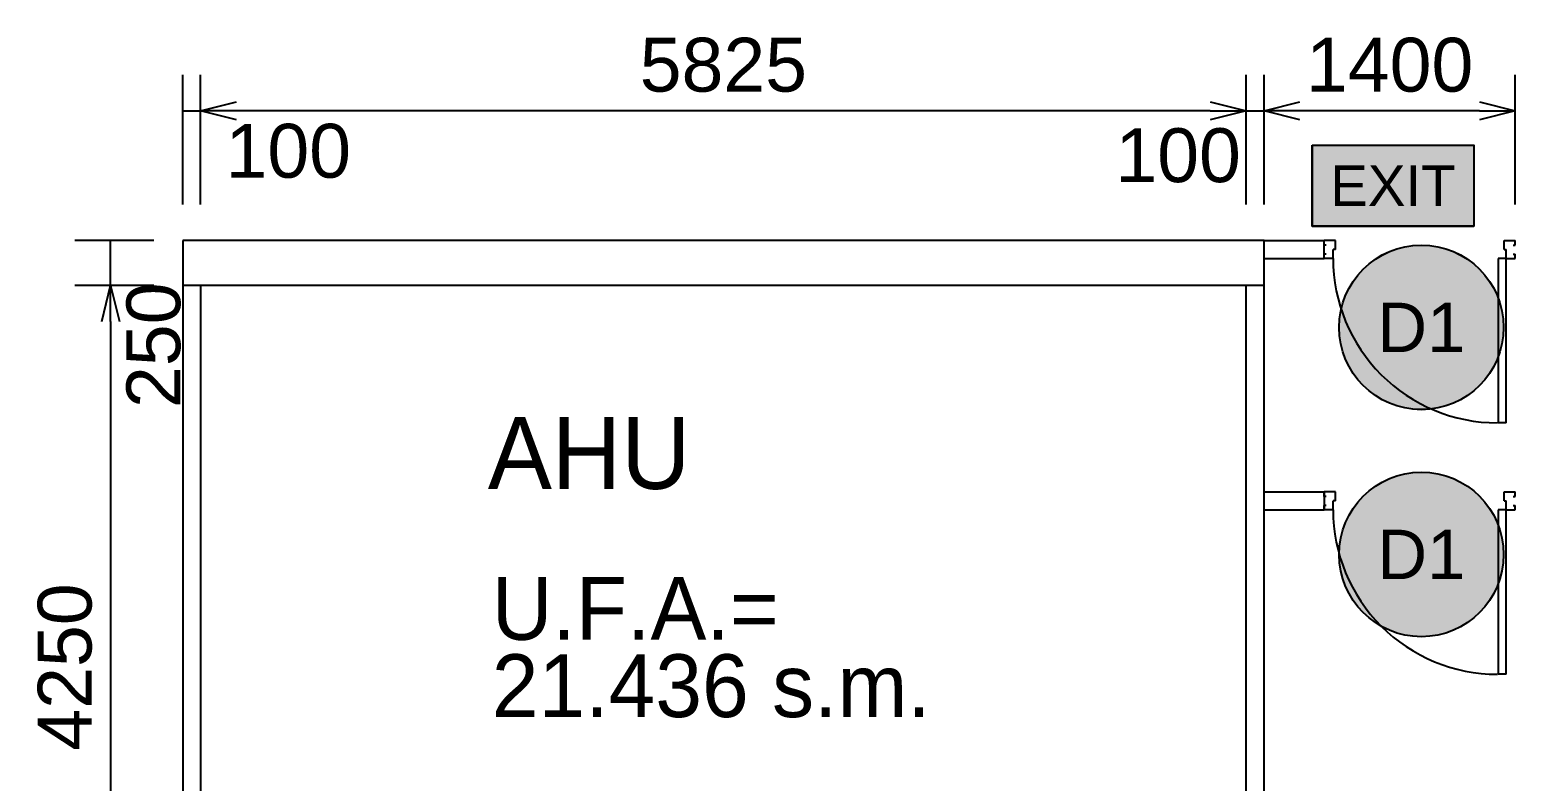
# Model space of a CAD drawing. Header units: millimetres. Extents: x 451 to 50135, y 300 to 56041.
# Drawn here: x 13394 to 21671, y 36399 to 40584 of the extents above; entities that cross this region are included whole.
import ezdxf
from ezdxf.enums import TextEntityAlignment as Align

# ---------------------------------------------------------------- set-up
doc = ezdxf.new("R2010")
doc.units = ezdxf.units.MM
doc.layers.get('0').update_dxf_attribs({"color": 8})
doc.layers.get('Defpoints').update_dxf_attribs({"color": 8})
for name, color, linetype in [('DLN030', 8, 'Continuous'), ('DLN041_1', 8, 'Continuous'), ('DLN041__', 8, 'Continuous'), ('DLN220__', 8, 'Continuous'), ('DLN280__', 8, 'Continuous'), ('DLN325-1', 8, 'Continuous'), ('DLN325__', 8, 'Continuous'), ('DLN580__', 8, 'Continuous'), ('FITDOOR', 8, 'Continuous'), ('FS-10', 8, 'Continuous'), ('MARK', 8, 'Continuous')]:
    doc.layers.add(name, color=color, linetype=linetype)
doc.styles.add('ROMANS', font='swissl.ttf')
doc.styles.add('SWIS721LT450', font='swissl.ttf')
doc.styles.add('SWIS721LT750', font='swissl.ttf')
doc.dimstyles.new('INTDIM', dxfattribs={"dimscale": 200, "dimtxt": 2.25, "dimasz": 1.5, "dimexe": 1, "dimexo": 0, "dimgap": 1, "dimtad": 1, "dimdec": 0, "dimrnd": 1, "dimzin": 1, "dimdsep": 46, "dimtxsty": 'SWIS721LT450', "dimcen": 1, "dimclrd": 256, "dimclre": 256, "dimclrt": 256, "dimaunit": 1, "dimadec": 3, "dimazin": 0, "dimtfac": 1, "dimtdec": 0, "dimtix": 1, "dimtmove": 2, "dimatfit": 0, "dimfxl": 1, "dimtolj": 1, "dimtzin": 0, "dimarcsym": 0})

# ---------------------------------------------------------------- blocks, each defined once
blk = doc.blocks.new('FSEX-V01')
at = {"layer": 'DLN580__'}
for p, q in [((0, 300), (0, 0)), ((0, 300), (600, 300)), ((600, 300), (600, 0)), ((0, 0), (600, 0))]:
    blk.add_line(p, q, dxfattribs=at)
at = {"layer": 'DLN580__', "style": 'ROMANS'}
blk.add_text('EXIT', height=150, dxfattribs=at).set_placement((300, 150), align=Align.MIDDLE)
blk = doc.blocks.new('DIMARR')
for p, q in [((-1, 0.25), (0, 0)), ((-1, 0), (0, 0)), ((0, 0), (-1, -0.25))]:
    blk.add_line(p, q)
blk = doc.blocks.new('*D38')
at = {"layer": 'Defpoints', "color": 0, "transparency": 16777216}
for p in [(20271.5, 40132.8), (20271.5, 39409.8), (21671.5, 39409.8)]:
    blk.add_point(p, dxfattribs=at)
at = {"layer": 'DLN030', "lineweight": -2, "transparency": 16777216}
for p, q in [((20271.5, 39609.8), (20271.5, 40332.8)), ((21671.5, 39609.8), (21671.5, 40332.8)), ((21471.5, 40132.8), (20471.5, 40132.8))]:
    blk.add_line(p, q, dxfattribs=at)
at = {"layer": 'DLN030', "lineweight": -2, "transparency": 16777216, "xscale": 200, "yscale": 200, "zscale": 200, "rotation": 180}
blk.add_blockref('DIMARR', (20271.5, 40132.8), dxfattribs=at)
at = {"layer": 'DLN030', "lineweight": -2, "transparency": 16777216, "xscale": 200, "yscale": 200, "zscale": 200}
blk.add_blockref('DIMARR', (21671.5, 40132.8), dxfattribs=at)
at = {"layer": 'DLN030', "transparency": 16777216, "insert": (20971.5, 40387), "char_height": 300, "attachment_point": 5, "style": 'SWIS721LT450'}
blk.add_mtext('\\A1;1400', dxfattribs=at)
blk = doc.blocks.new('*D66')
at = {"layer": 'Defpoints', "color": 0, "transparency": 16777216}
for p in [(14346.5, 40132.8), (14346.5, 39409.8), (20171.5, 39409.8)]:
    blk.add_point(p, dxfattribs=at)
at = {"layer": 'DLN030', "lineweight": -2, "transparency": 16777216}
for p, q in [((14346.5, 39609.8), (14346.5, 40332.8)), ((20171.5, 39609.8), (20171.5, 40332.8)), ((19971.5, 40132.8), (14546.5, 40132.8))]:
    blk.add_line(p, q, dxfattribs=at)
at = {"layer": 'DLN030', "lineweight": -2, "transparency": 16777216, "xscale": 200, "yscale": 200, "zscale": 200, "rotation": 180}
blk.add_blockref('DIMARR', (14346.5, 40132.8), dxfattribs=at)
at = {"layer": 'DLN030', "lineweight": -2, "transparency": 16777216, "xscale": 200, "yscale": 200, "zscale": 200}
blk.add_blockref('DIMARR', (20171.5, 40132.8), dxfattribs=at)
at = {"layer": 'DLN030', "transparency": 16777216, "insert": (17259, 40387), "char_height": 300, "attachment_point": 5, "style": 'SWIS721LT450'}
blk.add_mtext('\\A1;5825', dxfattribs=at)
blk = doc.blocks.new('*D67')
at = {"layer": 'Defpoints', "color": 0, "transparency": 16777216}
for p in [(14346.5, 40132.8), (14246.5, 39409.8), (14346.5, 39409.8)]:
    blk.add_point(p, dxfattribs=at)
at = {"layer": 'DLN030', "lineweight": -2, "transparency": 16777216}
for p, q in [((14246.5, 39609.8), (14246.5, 40332.8)), ((14346.5, 39609.8), (14346.5, 40332.8)), ((14246.5, 40132.8), (14346.5, 40132.8))]:
    blk.add_line(p, q, dxfattribs=at)
at = {"layer": 'DLN030', "transparency": 16777216, "insert": (14834.8, 39907.6), "char_height": 300, "attachment_point": 5, "style": 'SWIS721LT450'}
blk.add_mtext('\\A1;100', dxfattribs=at)
blk = doc.blocks.new('*D68')
at = {"layer": 'Defpoints', "color": 0, "transparency": 16777216}
for p in [(20271.5, 40132.8), (20171.5, 39409.8), (20271.5, 39409.8)]:
    blk.add_point(p, dxfattribs=at)
at = {"layer": 'DLN030', "lineweight": -2, "transparency": 16777216}
for p, q in [((20171.5, 39609.8), (20171.5, 40332.8)), ((20271.5, 39609.8), (20271.5, 40332.8)), ((20171.5, 40132.8), (20271.5, 40132.8))]:
    blk.add_line(p, q, dxfattribs=at)
at = {"layer": 'DLN030', "transparency": 16777216, "insert": (19792.9, 39883), "char_height": 300, "attachment_point": 5, "style": 'SWIS721LT450'}
blk.add_mtext('\\A1;100', dxfattribs=at)
blk = doc.blocks.new('DRNO')
at = {"layer": 'MARK'}
blk.add_circle((0, 0), 1, dxfattribs=at)
at = {"layer": 'MARK', "style": 'ROMANS'}
blk.add_attdef('DRNO', text='', height=0.6, dxfattribs=at).set_placement((0, 0), align=Align.MIDDLE)
blk = doc.blocks.new('DR1CL2')
at = {"layer": 'FITDOOR'}
for p, q in [((50, 0), (0, 0)), ((0, 0), (0, -25)), ((50, 0), (50, -50)), ((12, -25), (0, -25)), ((0, -75), (0, -100)), ((12, -75), (0, -75)), ((62.5, -50), (50, -50)), ((62.5, -50), (62.5, -100)), ((62.5, -100), (0, -100))]:
    blk.add_line(p, q, dxfattribs=at)
blk = doc.blocks.new('DR1CM')
at = {"layer": 'FITDOOR'}
blk.add_arc((0, 0), 1, 0, 90, dxfattribs=at)
blk = doc.blocks.new('DR1CD')
at = {"layer": 'FITDOOR'}
for p, q in [((0, 1), (45, 1)), ((0, 1), (0, 0)), ((45, 0), (45, 1)), ((0, 0), (45, 0))]:
    blk.add_line(p, q, dxfattribs=at)
blk = doc.blocks.new('DR1CR2')
at = {"layer": 'FITDOOR'}
for p, q in [((-50, 0), (-50, -50)), ((-50, 0), (0, 0)), ((0, 0), (0, -25)), ((-62.5, -50), (-50, -50)), ((-62.5, -50), (-62.5, -100)), ((-12, -25), (0, -25)), ((-12, -75), (0, -75)), ((0, -75), (0, -100)), ((-62.5, -100), (0, -100))]:
    blk.add_line(p, q, dxfattribs=at)
blk = doc.blocks.new('*D122')
at = {"layer": 'Defpoints', "color": 0, "transparency": 16777216}
for p in [(14286.5, 39159.8), (13845.1, 34909.8), (14286.5, 34909.8)]:
    blk.add_point(p, dxfattribs=at)
at = {"layer": 'DLN030', "lineweight": -2, "transparency": 16777216}
for p, q in [((14086.5, 39159.8), (13645.1, 39159.8)), ((13845.1, 38959.8), (13845.1, 35109.8)), ((14086.5, 34909.8), (13645.1, 34909.8))]:
    blk.add_line(p, q, dxfattribs=at)
at = {"layer": 'DLN030', "lineweight": -2, "transparency": 16777216, "xscale": 200, "yscale": 200, "zscale": 200}
for p, rotation in [((13845.1, 39159.8), 90), ((13845.1, 34909.8), 270)]:
    blk.add_blockref('DIMARR', p, dxfattribs=dict(at, rotation=rotation))
at = {"layer": 'DLN030', "transparency": 16777216, "insert": (13590.9, 37034.8), "char_height": 300, "attachment_point": 5, "rotation": 90, "style": 'SWIS721LT450'}
blk.add_mtext('\\A1;4250', dxfattribs=at)
blk = doc.blocks.new('*D123')
at = {"layer": 'Defpoints', "color": 0, "transparency": 16777216}
for p in [(13845.1, 39409.8), (14286.5, 39409.8), (14286.5, 39159.8)]:
    blk.add_point(p, dxfattribs=at)
at = {"layer": 'DLN030', "lineweight": -2, "transparency": 16777216}
for p, q in [((14086.5, 39409.8), (13645.1, 39409.8)), ((13845.1, 39159.8), (13845.1, 39409.8)), ((14086.5, 39159.8), (13645.1, 39159.8))]:
    blk.add_line(p, q, dxfattribs=at)
at = {"layer": 'DLN030', "transparency": 16777216, "insert": (14085, 38826.8), "char_height": 300, "attachment_point": 5, "rotation": 90, "style": 'SWIS721LT450'}
blk.add_mtext('\\A1;250', dxfattribs=at)

msp = doc.modelspace()

# ---------------------------------------------------------------- hatches: boundary and pattern name
at = {"layer": 'FS-10'}
msp.add_hatch(color=256, dxfattribs=at).paths.add_polyline_path([(20539.7, 39940.5), (21439.7, 39940.5), (21439.7, 39490.5), (20539.7, 39490.5)])
h = msp.add_hatch(color=256, dxfattribs=at)
edge = h.paths.add_edge_path()
edge.add_arc((21148.2, 38926.4), 458.3, 0, 360)
h = msp.add_hatch(color=256, dxfattribs=at)
edge = h.paths.add_edge_path()
edge.add_arc((21148.2, 37662), 458.3, 0, 360)

# ---------------------------------------------------------------- linework, layer by layer
at = {"layer": 'DLN220__'}
for p, q in [((20271.5, 39409.8), (20606.5, 39409.8)), ((20606.5, 39309.8), (20606.5, 39409.8)), ((20271.5, 39309.8), (20606.5, 39309.8)), ((14246.5, 39159.8), (14246.5, 34809.8)), ((14346.5, 39159.8), (14346.5, 34909.8)), ((20171.5, 35734.8), (20171.5, 39159.8)), ((20271.5, 35734.8), (20271.5, 39159.8)), ((20271.5, 38009.8), (20271.5, 38109.8)), ((20271.5, 38109.8), (20271.5, 38109.8)), ((20271.5, 38009.8), (20271.5, 38009.8)), ((20271.5, 38009.8), (20606.5, 38009.8)), ((20606.5, 38009.8), (20606.5, 37909.8)), ((20271.5, 37909.8), (20606.5, 37909.8))]:
    msp.add_line(p, q, dxfattribs=at)
at = {"layer": 'DLN280__'}
for p, q in [((14246.5, 39409.8), (14246.5, 39159.8)), ((20271.5, 39409.8), (14246.5, 39409.8)), ((20271.5, 39159.8), (20271.5, 39409.8)), ((20271.5, 39159.8), (14246.5, 39159.8))]:
    msp.add_line(p, q, dxfattribs=at)
at = {"layer": 'DLN325__'}
msp.add_line((20606.5, 39309.8), (20606.5, 39409.8), dxfattribs=at)
at = {"layer": 'FS-10'}
msp.add_lwpolyline([(20539.7, 39940.5), (21439.7, 39940.5), (21439.7, 39490.5), (20539.7, 39490.5)], close=True, dxfattribs=at)
for centre in [(21148.2, 38926.4), (21148.2, 37662)]:
    msp.add_circle(centre, 458.3, dxfattribs=at)

# ---------------------------------------------------------------- block references
at = {"layer": 'DLN325-1', "xscale": 458.3333333333139, "yscale": 458.3333333333139, "zscale": 458.3333333333139}
for p in [(21148.2, 38926.4), (21148.2, 37662)]:
    msp.add_blockref('DRNO', p, dxfattribs=at).add_auto_attribs({'DRNO': 'D1'})
at = {"layer": 'DLN325__', "rotation": 180.00000000667}
for name, p in [('DR1CR2', (20606.5, 39309.8)), ('DR1CL2', (21671.5, 39309.8)), ('DR1CR2', (20606.5, 37909.8)), ('DR1CL2', (21671.5, 37909.8))]:
    msp.add_blockref(name, p, dxfattribs=at)
at = {"layer": 'DLN325__', "xscale": 915, "yscale": 915, "zscale": 915, "rotation": 180.0000000048403}
for p in [(21571.5, 39309.8), (21571.5, 37909.8)]:
    msp.add_blockref('DR1CM', p, dxfattribs=at)
at = {"layer": 'DLN325__', "yscale": 915, "rotation": 180.00000000667}
for p in [(21621.5, 39309.8), (21621.5, 37909.8)]:
    msp.add_blockref('DR1CD', p, dxfattribs=at)
at = {"layer": 'DLN580__', "xscale": 1.5, "yscale": 1.5, "zscale": 1.5}
msp.add_blockref('FSEX-V01', (20539.7, 39490.5), dxfattribs=at)
msp.add_blockref('FSEX-V01', (20539.7, 39490.5), dxfattribs=at)

# ---------------------------------------------------------------- texts
at = {"layer": 'DLN041_1', "char_height": 350, "width": 7280.208, "attachment_point": 7, "style": 'SWIS721LT750'}
for s, insert in [('{\\fUnivers|b0|i0|c0|p34;U.F.A.= }', (15968.8, 37181.5)), ('{\\fUnivers|b0|i0|c0|p34;21.436 s.m.}', (15968.8, 36751))]:
    msp.add_mtext(s, dxfattribs=dict(at, insert=insert))
at = {"layer": 'DLN041__', "insert": (15946.8, 38021), "char_height": 400, "width": 1747.501, "attachment_point": 7, "style": 'SWIS721LT750'}
msp.add_mtext('{\\fUnivers|b0|i0|c0|p34;AHU}', dxfattribs=at)

# ---------------------------------------------------------------- dimensions: what is measured, and where the dimension line sits
at = {"layer": 'DLN030'}
for base, p1, p2, picture, middle in [((14346.5, 40132.8), (20171.5, 39409.8), (14346.5, 39409.8), '*D66', (17259, 40387)), ((20271.5, 40132.8), (21671.5, 39409.8), (20271.5, 39409.8), '*D38', (20971.5, 40387))]:
    dim = msp.add_linear_dim(base=base, p1=p1, p2=p2, dimstyle='INTDIM', override={"dimscale": 1, "dimtxt": 300, "dimasz": 200, "dimexe": 200, "dimexo": 200, "dimgap": 100, "dimrnd": 0, "dimzin": 0, "dimblk": 'DIMARR', "dimcen": 200, "dimclrt": 256}, dxfattribs=at)
    dim.commit()
    dim.dimension.update_dxf_attribs({"geometry": picture, "text_midpoint": middle})
for base, p1, p2, angle, picture, middle in [((14346.5, 40132.8), (14246.5, 39409.8), (14346.5, 39409.8), 180, '*D67', (14834.8, 39907.6)), ((20271.5, 40132.8), (20171.5, 39409.8), (20271.5, 39409.8), 180, '*D68', (19792.9, 39883)), ((13845.1, 39409.8), (14286.5, 39159.8), (14286.5, 39409.8), 90, '*D123', (14085, 38826.8))]:
    dim = msp.add_linear_dim(base=base, p1=p1, p2=p2, angle=angle, dimstyle='INTDIM', override={"dimscale": 1, "dimtxt": 300, "dimasz": 200, "dimexe": 200, "dimexo": 200, "dimgap": 100, "dimrnd": 0, "dimzin": 0, "dimblk": 'DIMARR', "dimcen": 200, "dimclrt": 256}, dxfattribs=at)
    dim.commit()
    dim.dimension.update_dxf_attribs({"geometry": picture, "text_midpoint": middle, "dimtype": 160})
dim = msp.add_linear_dim(base=(13845.1, 34909.8), p1=(14286.5, 39159.8), p2=(14286.5, 34909.8), angle=270, dimstyle='INTDIM', override={"dimscale": 1, "dimtxt": 300, "dimasz": 200, "dimexe": 200, "dimexo": 200, "dimgap": 100, "dimrnd": 0, "dimzin": 0, "dimblk": 'DIMARR', "dimcen": 200, "dimclrt": 256}, dxfattribs=at)
dim.commit()
dim.dimension.update_dxf_attribs({"geometry": '*D122', "text_midpoint": (13590.9, 37034.8)})

doc.saveas('drawing.dxf')
